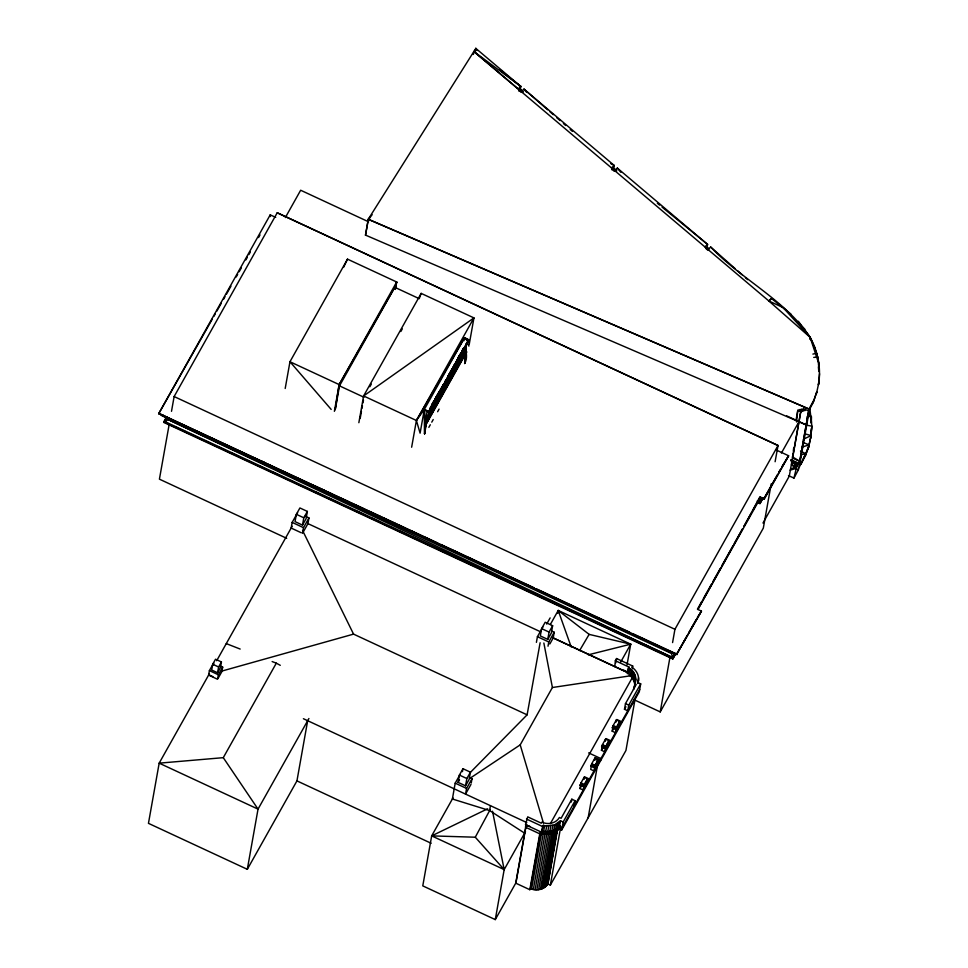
<?xml version="1.0" encoding="UTF-8"?>
<svg xmlns="http://www.w3.org/2000/svg" width="968" height="968" viewBox="0 0 968 968"><rect width="100%" height="100%" fill="white"/><g stroke="black" fill="none" stroke-linecap="round" stroke-linejoin="round"><path stroke-width="1.45" d="M466.794 342.442C464.108 349.642 468.863 356.26 464.664 363.496L465.693 355.111M465.318 354.711L465.1 357.64L465.33 354.905M424.613 433.749L425.872 422.254L466.08 350.561L425.993 422.617L424.625 433.797L426.876 412.562L428.534 412.32L468.742 340.615L468.899 339.756L464.543 337.723L416.409 420.487L411.642 447.228M809.95 409.125L811.886 426.15L810.664 437.984L811.45 428.546M819.545 373.721L818.42 384.913C821.384 368.675 818.008 351.686 810.107 337.3C784.963 299.79 741.391 279.401 710.706 247.046L708.019 249.514M465.16 358.039L465.402 355.316M465.1 359.067L465.535 354.639M810.664 437.984L811.886 426.15L806.308 425.17M793.01 454.065L792.49 458.082L801.201 462.026L800.766 464.434L791.437 460.175M793.324 451.149L793.639 448.22M796.519 421.975L797.789 410.299L800.802 411.63L802.799 411.146L803.259 408.569L808.655 410.976L799.701 461.3M465.789 355.353L464.664 363.496L466.528 351.638L426.319 423.331L424.71 433.749M632.225 668.876L632.721 666.045L616.58 658.543L615.358 660.72L628.97 667.049L628.377 668.089C637.392 671.586 636.375 682.125 633.495 689.398L634.56 686.578M632.721 666.045L632.019 667.303C636.956 670.449 639.969 676.898 638.009 682.609L640.695 683.856L639.303 691.757L561.73 829.939L559.141 828.729L558.645 827.337L559.903 825.922L559.504 828.185C555.281 833.593 547.513 835.178 541.185 833.049L543.205 833.593L544.633 825.631L543.338 825.293L542.625 826.539L541.197 834.501L525.491 827.192L525.89 824.942L528.613 825.946M798.987 410.843L799.181 409.537L802.799 411.146L800.766 411.618L798.987 410.843L800.996 410.335L800.802 411.63M335.194 409.827L339.151 384.586L396.686 282.003L347.5 259.146L289.964 361.742L285.197 388.483M555.027 830.738L546.194 886.131C542.092 890.1 535.558 890.875 530.416 888.636L540.204 833.678M557.338 828.463L547.888 883.99L546.194 886.131L555.983 831.173M365.456 235.369L368.276 219.228L475.832 48.4L520.857 86.479L520.361 89.225L518.57 90.871M792.756 457.005L800.766 411.618M675.749 653.702L672.796 658.966L163.665 422.363L166.702 416.603M169.146 424.577L159.417 479.16L286.673 538.305M171.505 411.303L174.131 396.553L277.223 212.778L778.006 445.498M213.311 665.185L213.71 662.947L209.403 670.618L208.604 675.107L217.57 679.27L218.369 674.793L222.676 667.121L220.123 665.923M212.718 664.254L211.689 670.013L217.57 672.748L220.401 667.726L221.43 661.955L215.537 659.22L212.718 664.254L218.599 666.988L217.57 672.748M222.676 667.121L221.878 671.598L218.296 677.999M297.612 512.677L292.154 522.393L291.15 528.056L301.242 532.751M296.353 514.323L295.046 521.619L302.5 525.092L306.07 518.727L307.376 511.419L299.923 507.958L296.353 514.323L303.795 517.783L302.5 525.092M302.5 533.344L303.504 527.669L308.961 517.953L305.186 516.198M308.961 517.953L307.957 523.627L303.178 532.122M209.415 673.655L159.175 763.159L148.455 823.345L247.312 869.312L258.032 809.127L308.913 718.498M334.384 411.339L339.151 384.586L394.775 287.302L396.686 282.003L395.368 289.432M335.472 408.484L339.49 385.869L394.775 287.302L419.241 298.676L421.153 293.377L473.945 317.903L469.178 344.644M358.85 422.701L363.605 395.96L421.153 293.377M360.181 418.442L361.439 411.376M361.947 408.544L362.443 405.725M362.952 402.894L363.46 400.062M247.312 869.312L296.946 780.886L307.667 720.712M473.364 54.45L473.884 51.498L520.857 86.479L518.158 88.947L473.86 51.534L768.822 300.951L810.107 337.3C815.116 348.153 819.69 359.576 818.989 371.651M475.3 51.377L475.832 48.4L477.079 50.566M464.011 340.7L464.543 337.723L468.742 340.615L428.328 412.235L424.335 409.428L464.543 337.723L468.742 340.615M519.163 89.637L519.017 90.46L521.316 92.408M452.988 797.922L431.68 835.88L422.774 885.877L495.277 919.6L515.98 882.707L524.62 834.186M459.981 774.642L455.202 783.148L452.383 798.999L489.578 810.543L524.644 833.158M458.094 782.374L459.401 775.078L462.97 768.713L470.424 772.174L469.117 779.47L465.548 785.835L458.094 782.374L459.534 779.833M462.45 771.629L462.97 768.713M465.548 785.835L466.854 778.538L470.424 772.174M469.492 777.534L472.009 778.708L466.564 788.424L465.548 794.087L471.005 784.37M471.259 782.955L472.009 778.708M489.578 810.543L490.449 805.666M612.381 169.424L612.526 168.601M536.405 642.353L537.421 636.69L542.879 626.974M541.608 628.619L540.313 635.928L547.755 639.388L551.337 633.024L552.631 625.715L545.19 622.255L541.608 628.619L549.062 632.08L547.755 639.388M495.277 919.6L504.183 869.603L525.491 831.645M548.009 646.225L548.771 641.965L554.228 632.249L551.699 631.075M554.228 632.249L553.212 637.924L549.812 643.998M557.689 613.409L558.209 610.469L630.725 644.18L627.046 664.774M574.084 806.38L575.089 800.717L571.834 799.193L561.113 818.287L559.407 817.488C556.019 823.429 547.815 824.99 541.899 822.147L541.318 823.187L527.717 816.859L525.479 824.712L541.62 832.214L543.338 825.293M526.193 824.421L515.738 883.155L529.811 889.701L530.416 888.636M524.886 832.71L526.181 825.438M529.811 889.701L540.011 832.456M531.577 889.096L541.632 832.649M533.308 889.556L543.363 833.109M535.086 889.822L545.129 833.375M545.274 833.896L546.702 825.946L554.773 824.796L560.472 820.731L563.158 821.977L561.73 829.939M536.865 889.882L546.92 833.436M548.783 826.006L547.356 833.968L545.674 831.645L541.584 830.786M538.631 889.737L548.687 833.291M550.852 825.837L549.425 833.799L541.826 833.218L541.197 834.501L542.225 830.955L543.205 833.593M540.35 889.386L550.405 832.94M552.861 825.438L551.433 833.387L549.824 831.536L545.686 831.609M552.05 832.407L541.995 888.842L553.563 831.645M554.773 824.796L543.532 888.104L554.966 830.75L544.948 887.208M545.444 832.928L549.425 833.799L555.148 831.899L556.576 823.95M556.781 830.834L558.209 822.885M547.271 884.921L557.326 828.487M557.677 829.044L547.888 883.99L550.344 885.139L625.933 750.49L635.19 698.509M558.246 829.588L559.673 821.638M555.148 831.899L559.105 828.632L560.472 820.731M550.344 885.139L560.399 828.693M571.326 802.036L571.834 799.193M583.256 790.045L583.898 786.476L583.256 790.045L579.989 788.533L581.006 782.858L584.127 777.292L587.394 778.816L587.019 780.91M584.127 777.292L583.752 779.385L584.103 778.756M580.147 784.963L584.878 787.165L580.147 784.963L580.848 783.693L584.115 785.217L587.394 778.816M586.378 784.479L586.814 782.096M590.879 765.845L595.61 768.048L590.879 765.845L591.581 764.575L594.848 766.099L597.982 760.533L598.127 759.698L594.86 758.174L591.726 763.74L590.722 769.415L593.989 770.927L594.63 767.358M594.86 758.174L594.485 760.267L594.836 759.638M594.848 766.099L598.127 759.698M615.358 660.72L614.789 666.589L614.595 665.948M588.145 817.815L597.934 762.857M615.829 662.79L616.58 658.543M608.703 741.415L605.581 746.981L602.314 745.469L601.612 746.727L606.343 748.93L601.733 747.356L602.084 746.727L605.351 748.24L604.722 751.821L601.455 750.297L602.459 744.634L605.593 739.056L608.86 740.58L608.485 742.674M600.511 760.848L600.922 758.597L588.665 752.898M605.593 739.056L605.218 741.149L605.569 740.52M605.581 746.981L608.86 740.58M616.084 729.122L615.454 732.703L612.187 731.179L613.192 725.516L616.326 719.938L619.593 721.462L619.217 723.556M616.326 719.938L615.951 722.043L616.301 721.402M612.333 727.609L617.076 729.811L612.333 727.609L613.046 726.351L616.313 727.863L619.593 721.462M628.377 668.089L627.373 673.752L628.97 667.049M629.878 668.888L628.861 674.563L632.515 677.866L634.754 683.59M705.902 247.578L705.745 248.389L707.826 250.155M630.241 675.519L631.245 669.856M640.695 683.856L628.752 705.127L627.748 710.79L624.481 709.278L625.485 703.603L636.206 684.521L634.5 683.735M631.463 676.632L632.467 670.969M632.515 677.866L633.532 672.191M633.387 679.197L634.403 673.534M634.064 680.613L635.068 674.95M634.512 682.089L635.528 676.414M634.137 688.03L635.77 677.915M635.068 683.747L635.782 679.427M637.573 683.517L638.577 677.854M638.094 682.525L638.602 679.681M634.234 699.816L660.224 711.904L669.953 657.32M672.578 642.57L674.938 629.285L778.03 445.51L277.223 212.778M672.796 658.966L675.107 654.525M757.557 502.489L759.953 503.602L763.002 497.842M798.043 323.227L798.382 321.291L810.107 337.3L819.049 364.379M771.206 483.867L763.316 528.129L660.224 711.904M775.114 461.724L778.03 445.51M809.756 339.224L810.107 337.3L783.1 307.57L768.822 300.951L771.52 298.471L791.025 314.261M795.974 420.548L797.789 410.299M790.916 459.945L797.39 462.849L795.043 464.64L794.571 467.435L798.285 470.037L793.966 478.083L788.496 475.627M791.534 464.18L794.837 467.363L790.699 468.984M805.073 409.379L804.844 410.674L801.226 409.041L789.283 476.147L762.978 523.047M791.509 462.099L795.514 464.846L796.095 464.108L790.929 460.865M793.966 478.083L797.487 463.357M800.524 459.764L809.49 409.44L806.901 419.471M803.404 439.23L811.087 435.588L808.582 447.228L805.243 456.122L800.754 464.459L808.582 447.228L811.087 435.588L805.558 434.015M813.108 402.724L816.726 392.052L813.108 402.724L808.655 410.976M805.243 456.122L809.006 444.832L803.609 442.666M808.582 447.228L809.006 444.832L802.109 447.119M470.037 772.754L527.112 714.832L540.12 642.752M475.227 51.352L475.832 48.4M395.464 287.859L396.686 282.003M816.375 393.988L818.771 382.989M559.141 828.729L559.903 825.922M801.456 461.591L798.285 470.037L809.006 409.041L813.447 400.788M800.754 464.459L805.666 453.726L800.488 451.003M343.592 267.325L347.5 259.146M455.807 362.395L425.569 419.906L465.777 348.214M487.654 808.788L431.68 835.88L475.276 837.211L490.231 809.49M796.725 463.261L794.571 467.435L791.521 464.313M794.813 467.544L797.293 462.801M798.757 462.813L795.66 468.548L790.057 470.158M425.872 422.254L465.971 350.21L425.763 421.903L426.319 423.331L466.358 351.275L425.993 422.617M676.559 654.465L701.461 611.123L697.855 609.453L742.541 529.048M744.005 526.41L759.892 496.838L764.212 499.246L788.617 455.759L776.275 450.023M275.711 217.389L270.229 214.848L158.679 413.711L159.575 414.207M163.665 422.363L166.617 417.087M674.72 653.533L672.494 657.49L164.862 421.576L167.077 417.619M285.342 217.558L300.661 190.236L368.602 221.817M369.861 386.728L371.325 384.09M400.812 331.528L402.289 328.902M435.068 399.07L439.448 391.254M458.287 357.361L460.659 353.453M432.333 404.309L443.296 384.756L430.143 408.218M446.224 379.541L444.76 382.154L446.309 379.565M447.676 376.939L452.068 369.111M453.532 366.509L454.996 363.895L453.46 366.497M462.305 350.864L463.769 348.262L462.281 350.864M428.328 412.235L468.899 339.756M425.545 420.548L465.753 348.528L465.451 345.83M465.886 349.859L425.678 421.552L465.777 349.182L425.763 421.903M426.501 423.694L466.721 352.001M428.848 427.372L430.3 424.758M431.764 422.157L433.228 419.543M437.621 411.727L439.073 409.125M781.43 453.012L798.951 421.77M697.432 609.174L701.848 601.285M703.325 598.66L711.444 584.188M712.92 581.562L720.289 568.422M721.765 565.784L732.824 546.061M734.301 543.435L742.42 528.976M743.896 526.338L751.265 513.197M752.741 510.572L760.11 497.419L763.716 499.089L788.617 455.759L781.696 467.048M697.855 609.453L760.618 497.576M757.254 501L759.65 502.114L761.876 498.157M673.147 656.655L674.623 654.017M759.565 502.61L761.78 498.653M759.953 503.602L762.905 498.326M687.353 635.238L677.285 653.182L701.461 611.123L697.42 617.294M688.78 632.673L695.98 619.859M763.716 499.089L777.377 474.744M778.816 472.178L780.256 469.613M216.687 660.696L292.179 526.229M218.599 666.988L221.43 661.955M303.795 517.783L307.376 511.419M223.281 757.666L258.032 809.127L159.175 763.159L223.281 757.666L276.316 663.177L280.272 665.318M458.421 357.361L459.885 354.76M546.69 624.058L550.139 617.899M550.32 624.529L558.209 610.469L589.137 634.379L630.725 644.18L620.682 662.076M549.062 632.08L552.631 625.715M470.387 778.03L520.203 744.864L552.401 687.51L543.859 643.018M550.369 823.611L632.866 676.656M583.982 778.127L584.684 776.868L589.415 779.071L584.273 787.444M605.436 739.891L606.149 738.632L610.881 740.835L605.738 749.208M616.168 720.773L616.882 719.514L621.613 721.717L620.306 723.265M580.268 785.592L580.631 784.951M591 766.475L591.363 765.845M612.466 728.239L612.817 727.609M579.989 788.533L581.236 786.306M601.455 750.297L602.701 748.07M612.187 731.179L613.434 728.952M624.481 709.278L625.909 706.737M563.158 821.977L575.089 800.717M584.115 785.217L587.249 779.651M616.313 727.863L619.435 722.297M595.005 768.326L598.2 762.639M616.471 730.102L619.665 724.403M639.703 689.506L562.13 827.676L559.468 826.406L553.744 830.496L549.824 831.536L551.845 831.101M435.104 399.082L439.508 391.266M447.591 376.927L451.995 369.111M447.773 376.951L464.676 346.992L430.324 408.266L468.548 340.542L464.543 337.723L466.346 339.671M212.331 319.065L158.679 413.711L677.055 654.622M213.819 316.439L215.307 313.801M216.796 311.176L221.273 303.286M223.511 299.342L224.999 296.716M226.488 294.091L230.953 286.201M236.18 276.993L237.668 274.368M239.156 271.742L241.395 267.797M245.86 259.908L247.348 257.282M248.849 254.657L250.337 252.019M258.529 237.559L260.017 234.934M579.578 650.605L589.137 634.379M598.841 761.501L600.148 759.953L595.417 757.75L594.715 759.009L597.982 760.533M786.645 415.865L806.175 424.891L365.505 235.103L368.336 219.264L809.006 409.041L368.518 219.421L372.148 214.678M368.276 219.228L370.357 217.074M558.669 827.301L553.744 830.496L559.54 826.478M521.28 91.585L523.978 89.117L614.22 165.443L613.724 168.19L611.933 169.836M614.644 170.549L617.342 168.081L707.584 244.408L707.1 247.155L709.181 248.921M704.898 246.876L707.584 244.408L662.039 207.079M768.822 300.951L771.52 298.471M363.605 395.96L473.945 317.903L416.409 420.487L420.1 433.168L424.335 409.428L428.691 411.448L428.534 412.32L424.335 409.428L416.409 420.487L363.605 395.96L363.956 397.243L339.49 385.869L339.151 384.586L289.964 361.742L331.177 409.416M555.559 829.612L557.205 828.548M164.862 421.576L168.311 419.652L671.538 653.521L672.494 657.49L168.311 419.652M795.043 464.64L796.095 464.108M760.63 498.048L761.78 497.467M674.623 652.843L673.474 653.424L467.036 557.036M763.486 498.508L762.348 498.919L759.94 497.806M438.129 543.181L160.228 414.026L161.922 415.768L675.192 654.295L676.33 653.884L632.528 633.52M221.841 671.078L353.562 634.125L527.112 714.832M553.345 832.758L549.425 833.799L547.101 832.928M588.314 654.804L630.725 644.18M801.673 454.657L805.666 453.726M812.878 354.094L816.69 353.26M552.401 687.51L632.128 675.555M813.737 357.41L817.658 356.998L818.105 360.991M613.942 170.743L616.846 170.828M807.227 416.349L811.378 416.639L811.414 422.592M544.633 825.631L546.702 825.946M525.89 824.942L529.992 826.466M226.282 643.623L240.173 649.056M272.141 661.555L276.316 663.177M760.11 497.419L764.212 499.246M757.641 501.993L760.037 503.106M174.131 396.553L674.938 629.285M440.863 544.452L533.961 587.709M536.696 588.98L629.793 632.249M170.102 419.168L245.364 454.149M248.098 455.42L341.147 498.665M343.882 499.936L670.909 651.912M166.145 422.701L168.88 423.972M175.716 427.154L185.299 431.595M219.506 447.494L224.975 450.035M231.824 453.218L240.028 457.041M259.182 465.935L264.663 468.476M271.5 471.658L283.818 477.381M315.29 492.01L324.861 496.463M327.595 497.733L331.709 499.645M354.966 510.451L364.549 514.903M371.385 518.086L379.589 521.897M398.755 530.803L404.225 533.344M411.061 536.526L420.644 540.967M441.166 550.514L443.901 551.784M450.749 554.966L460.32 559.407M467.169 562.589L471.271 564.501M480.854 568.954L483.589 570.225M494.527 575.307L500.008 577.86M506.845 581.03L516.428 585.483M536.95 595.017L539.684 596.3M546.521 599.47L556.104 603.923M562.94 607.105L567.054 609.017M576.625 613.458L579.36 614.74M590.311 619.822L595.78 622.364M602.628 625.546L610.832 629.357M632.733 639.533L635.468 640.804M642.304 643.986L651.887 648.439M163.749 421.866L672.881 658.482M623.561 670.11L627.397 671.901M307.57 523.446L540.604 631.814M552.813 637.743L628.123 672.784M552.595 637.67L627.954 672.712M292.154 522.393L303.504 527.669M537.421 636.69L548.771 641.965M625.485 703.603L628.752 705.127M613.192 725.516L616.459 727.029M602.459 744.634L605.726 746.146M591.726 763.74L594.993 765.264M581.006 782.858L584.273 784.382M459.401 775.078L466.854 778.538M455.202 783.148L466.564 788.424M209.403 670.618L218.369 674.793M526.483 819.037L542.625 826.539M208.81 674.732L212.924 676.644M303.395 718.716L526.786 822.57M431.68 835.88L504.183 869.603L492.531 811.232M296.946 780.886L431.147 843.261M261.977 461.288L264.712 462.571M315.29 486.178L324.861 490.655M327.595 491.925L331.697 493.849M345.37 500.226L348.105 501.509M354.941 504.691L364.512 509.168M371.349 512.35L380.92 516.827M383.655 518.098L395.948 523.845M398.683 525.116L404.152 527.669M410.989 530.863L420.56 535.328M423.294 536.611L436.967 542.987M439.702 544.27L460.211 553.841M160.228 414.026L675.192 654.295M629.95 638.154L635.431 640.707M642.28 643.901L650.496 647.737M790.868 460.175L797.305 463.321M791.921 460.695L796.906 463.14M518.57 85.281L520.857 86.479L499.585 69.599M610.796 163.653L614.22 165.443L611.522 167.912L613.724 168.19L615.805 169.957M792.369 456.836L801.177 462.063M613.119 168.505L615.612 170.053M612.817 168.517L615.188 170.066M468.343 340.482L464.543 337.723L466.419 339.611M468.149 340.434L464.543 337.723L467.786 340.421M657.369 203.256L659.704 205.168M523.482 91.863L520.361 89.225L522.212 91.234M612.042 169.146L614.523 171.239M802.533 327.075L804.771 329.011M547.646 109.759L523.978 89.117L526.616 92.299M549.897 111.731L553.285 114.684M556.66 117.624L560.036 120.577M563.424 123.529L565.675 125.489M570.188 129.434L572.439 131.394M710.706 247.046L735.341 268.789M737.58 270.762L742.057 274.718M745.42 277.683L747.659 279.655M808.159 413.711L811.378 416.639L811.172 423.113M519.223 88.366L522.345 91.645M475.276 837.211L504.183 869.603M163.544 415.332L165.177 417.196M617.342 168.081L620.851 172.328M467.048 342.527L468.911 346.133M302.56 530.464L353.562 634.125M558.209 610.469L571.168 646.89M520.203 744.864L543.375 822.824M759.021 499.476L759.65 502.114M601.612 746.727L601.733 747.356M814.294 346.036L815.116 350.283M270.229 214.848L270.459 216.529M818.408 363.653L818.71 366.315M465.451 346.072L465.753 348.843M425.569 420.874L424.335 409.428L424.444 433.761M818.384 366.824L818.795 371.24M817.658 356.998L817.887 361.052M433.603 401.684L432.139 404.285L433.628 401.684M463.575 348.238L462.123 350.839L463.563 348.238M460.841 353.477L456.46 361.294L460.804 353.465M467.617 341.777L466.152 344.39L467.617 341.777"/></g></svg>
